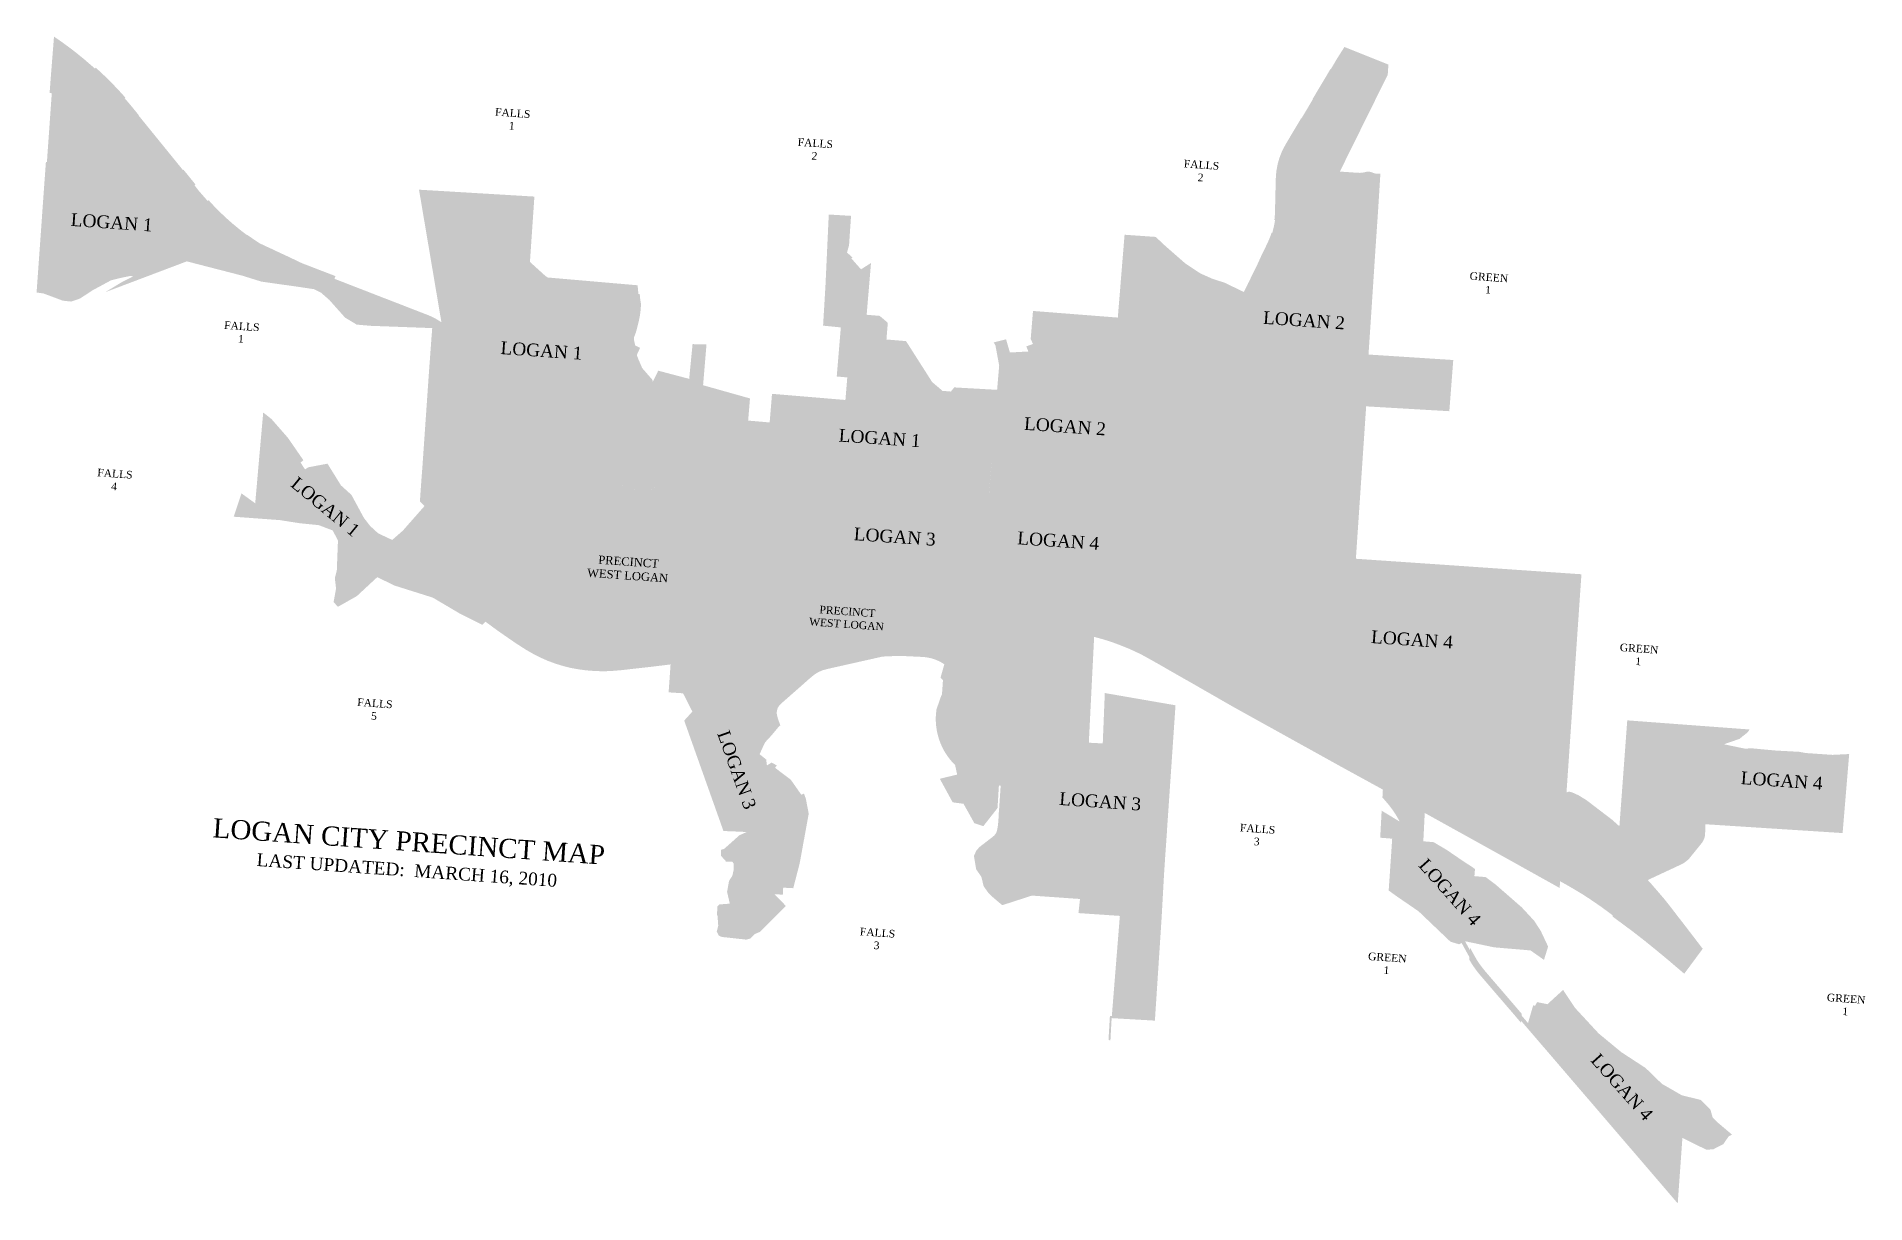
# Model space of a CAD drawing. Header units: feet. Extents: x 1979328 to 2007983, y 550237 to 568520.
import ezdxf

# ---------------------------------------------------------------- set-up
doc = ezdxf.new("R2010")
doc.units = ezdxf.units.FT
doc.header["$MEASUREMENT"] = 0
doc.layers.add('PRECINCT HATCH', color=3, linetype='CONTINUOUS')
doc.layers.add('PRECINCT TEXT', color=255, linetype='CONTINUOUS')
doc.styles.get("Standard").update_dxf_attribs({"font": 'romans.shx', "height": 50})

msp = doc.modelspace()

# ---------------------------------------------------------------- hatches: boundary and pattern name
at = {"layer": 'PRECINCT HATCH', "ltscale": 10}
for color, points in [(21, [(1993346, 561417), (1992899, 561455), (1992556, 561485), (1992196, 561515), (1991877, 561543), (1991452, 561581), (1991067, 561616), (1990975, 561628), (1990862, 561651), (1990767, 561677), (1990672, 561705), (1990408, 561778), (1990031, 561881), (1989660, 561984), (1989201, 562109), (1988664, 562262), (1988577, 562286), (1988301, 561899), (1988153, 561677), (1988081, 561563), (1988056, 561522), (1987954, 561562), (1987935, 561514), (1987803, 561299), (1987621, 561393), (1987606, 561385), (1987592, 561377), (1987548, 561352), (1987521, 561337), (1987452, 561299), (1987405, 561273), (1987373, 561255), (1987334, 561233), (1987313, 561221), (1987249, 561185), (1987086, 561094), (1986949, 561018), (1986789, 560930), (1986776, 560808), (1986766, 560688), (1986706, 559958), (1986696, 559951), (1986679, 559941), (1986662, 559930), (1986645, 559919), (1986628, 559909), (1986611, 559898), (1986595, 559887), (1986578, 559877), (1986446, 559712), (1986475, 559467), (1986313, 559303), (1986200, 559359), (1986116, 559401), (1985963, 559477), (1985536, 559729), (1984934, 559919), (1984719, 560024), (1984666, 560050), (1984346, 559753), (1984049, 559585), (1983982, 559660), (1984020, 559872), (1984001, 560036), (1984032, 560153), (1984050, 560622), (1983969, 560781), (1983748, 560865), (1983455, 560894), (1983144, 560943), (1982416, 560997), (1982538, 561362), (1982753, 561208), (1982755, 561231), (1982758, 561260), (1982779, 561495), (1982793, 561661), (1982872, 562551), (1982879, 562630), (1982992, 562540), (1983009, 562527), (1983188, 562322), (1983263, 562237), (1983362, 562094), (1983394, 562048), (1983451, 561965), (1983509, 561881), (1983464, 561846), (1983534, 561738), (1983585, 561771), (1983886, 561828), (1984097, 561488), (1984262, 561338), (1984455, 560981), (1984553, 560853), (1984679, 560737), (1984900, 560633), (1985066, 560778), (1985405, 561163), (1985334, 561239), (1985354, 561525), (1985371, 561750), (1985372, 561768), (1985374, 561790), (1985475, 563250), (1985516, 563810), (1985523, 563896), (1985527, 563955), (1985425, 563956), (1984562, 563988), (1984343, 564007), (1984160, 564118), (1983913, 564395), (1983781, 564510), (1983674, 564562), (1983462, 564594), (1982849, 564681), (1982554, 564773), (1981682, 564998), (1980404, 564515), (1980681, 564683), (1980845, 564765), (1980789, 564767), (1980666, 564743), (1980493, 564700), (1980206, 564545), (1980010, 564416), (1979870, 564368), (1979739, 564382), (1979436, 564495), (1979328, 564510), (1979431, 565955), (1979474, 566556), (1979490, 566555), (1979562, 567573), (1979566, 567633), (1979532, 567636), (1979553, 567914), (1979601, 568520), (1979633, 568498), (1979657, 568482), (1979686, 568461), (1979711, 568444), (1979742, 568422), (1979769, 568402), (1979792, 568385), (1979822, 568363), (1979862, 568333), (1979894, 568309), (1979930, 568281), (1979957, 568260), (1979985, 568237), (1980013, 568214), (1980048, 568186), (1980077, 568162), (1980108, 568135), (1980142, 568106), (1980178, 568075), (1980211, 568046), (1980243, 568018), (1980256, 568032), (1980281, 568009), (1980303, 567989), (1980328, 567966), (1980349, 567946), (1980377, 567920), (1980405, 567893), (1980431, 567868), (1980453, 567846), (1980484, 567815), (1980511, 567788), (1980541, 567757), (1980569, 567727), (1980595, 567699), (1980624, 567669), (1980663, 567626), (1980686, 567601), (1980717, 567565), (1980706, 567555), (1980715, 567546), (1980724, 567535), (1980739, 567517), (1980756, 567499), (1980773, 567479), (1980793, 567455), (1980808, 567437), (1980827, 567414), (1980846, 567391), (1980866, 567366), (1980884, 567344), (1980899, 567326), (1980916, 567304), (1980931, 567285), (1980928, 567282), (1981621, 566429), (1981629, 566435), (1981818, 566202), (1981803, 566190), (1981868, 566105), (1981941, 566022), (1981994, 565961), (1982002, 565952), (1982011, 565942), (1982025, 565955), (1982036, 565943), (1982047, 565930), (1982051, 565927), (1982057, 565919), (1982068, 565908), (1982076, 565900), (1982088, 565886), (1982101, 565872), (1982117, 565855), (1982132, 565840), (1982142, 565830), (1982153, 565818), (1982168, 565803), (1982198, 565774), (1982210, 565762), (1982223, 565749), (1982235, 565738), (1982250, 565724), (1982264, 565710), (1982280, 565695), (1982295, 565682), (1982311, 565667), (1982341, 565640), (1982356, 565627), (1982366, 565618), (1982383, 565603), (1982400, 565588), (1982415, 565575), (1982430, 565564), (1982453, 565544), (1982474, 565527), (1982495, 565510), (1982511, 565497), (1982528, 565484), (1982544, 565471), (1982562, 565457), (1982581, 565443), (1982606, 565424), (1982627, 565409), (1982630, 565412), (1982655, 565394), (1982678, 565379), (1982714, 565354), (1982750, 565330), (1982789, 565304), (1982818, 565283), (1982836, 565274), (1982873, 565258), (1982915, 565237), (1982966, 565214), (1982999, 565199), (1983051, 565174), (1983098, 565152), (1983155, 565125), (1983197, 565106), (1983238, 565087), (1983288, 565064), (1983331, 565043), (1983387, 565017), (1983417, 565002), (1983452, 564985), (1983494, 564966), (1983520, 564956), (1983563, 564940), (1983614, 564920), (1983674, 564897), (1983711, 564883), (1983743, 564870), (1983787, 564853), (1983814, 564843), (1983847, 564830), (1983884, 564816), (1983936, 564796), (1983975, 564781), (1984011, 564767), (1983995, 564725), (1984014, 564717), (1984030, 564711), (1984049, 564703), (1984059, 564700), (1984094, 564686), (1984119, 564677), (1984181, 564653), (1984215, 564639), (1984234, 564632), (1984260, 564622), (1984284, 564613), (1984319, 564599), (1984343, 564590), (1984359, 564584), (1984399, 564568), (1984438, 564553), (1984447, 564549), (1984462, 564544), (1984492, 564532), (1984520, 564521), (1984548, 564510), (1984589, 564494), (1984600, 564490), (1984666, 564464), (1984693, 564454), (1984718, 564444), (1984759, 564428), (1984797, 564414), (1984823, 564404), (1984878, 564382), (1984907, 564371), (1984928, 564363), (1984978, 564344), (1985036, 564321), (1985045, 564318), (1985068, 564309), (1985082, 564303), (1985117, 564290), (1985143, 564280), (1985171, 564268), (1985209, 564254), (1985247, 564239), (1985271, 564230), (1985305, 564217), (1985327, 564208), (1985367, 564193), (1985391, 564183), (1985414, 564174), (1985427, 564170), (1985457, 564158), (1985479, 564149), (1985503, 564138), (1985524, 564128), (1985539, 564121), (1985558, 564111), (1985579, 564100), (1985602, 564087), (1985624, 564074), (1985650, 564058), (1985671, 564044), (1985320, 566121), (1985876, 566088), (1987128, 566013), (1987058, 564989), (1987300, 564770), (1987338, 564745), (1988746, 564623), (1988747, 564603), (1988749, 564583), (1988750, 564563), (1988750, 564554), (1988751, 564546), (1988753, 564534), (1988754, 564525), (1988755, 564514), (1988756, 564502), (1988757, 564495), (1988757, 564490), (1988758, 564485), (1988778, 564486), (1988781, 564455), (1988783, 564424), (1988798, 564330), (1988794, 564255), (1988792, 564233), (1988782, 564152), (1988762, 564053), (1988720, 563890), (1988691, 563814), (1988687, 563775), (1988707, 563680), (1988784, 563643), (1988733, 563532), (1988736, 563522), (1988739, 563512), (1988744, 563499), (1988749, 563485), (1988754, 563471), (1988758, 563462), (1988761, 563456), (1988763, 563451), (1988785, 563401), (1988816, 563327), (1988966, 563154), (1988972, 563148), (1988975, 563143), (1988977, 563138), (1988980, 563131), (1988981, 563125), (1988981, 563116), (1988980, 563108), (1988978, 563100), (1989068, 563285), (1989553, 563157), (1989606, 563701), (1989824, 563696), (1989771, 563057), (1990506, 562850), (1990477, 562503), (1990814, 562474), (1990851, 562922), (1991368, 562879), (1991656, 562855), (1991667, 562854), (1992001, 562826), (1992015, 562992), (1992030, 563179), (1991865, 563194), (1991929, 563963), (1991651, 563991), (1991688, 564609), (1991740, 565732), (1992089, 565711), (1992058, 565250), (1992026, 565136), (1992112, 565059), (1992095, 565044), (1992245, 564873), (1992402, 564972), (1992342, 564260), (1992334, 564161), (1992537, 564144), (1992598, 564093), (1992665, 564035), (1992644, 563774), (1992951, 563748), (1993359, 563108), (1993522, 562969), (1993654, 562958), (1993705, 563023), (1994378, 562985), (1994364, 562704), (1994325, 562241), (1994292, 561852), (1994249, 561339), (1993691, 561385)]), (254, [(2001525, 563452), (2001063, 563482), (2000197, 563538), (2000258, 564459), (2000304, 565165), (2000346, 565780), (2000383, 566370), (2000365, 566370), (2000342, 566370), (2000305, 566374), (2000278, 566382), (2000247, 566393), (2000218, 566402), (2000204, 566405), (2000190, 566405), (2000177, 566404), (2000146, 566397), (2000132, 566394), (2000113, 566390), (2000070, 566385), (2000054, 566385), (2000036, 566386), (2000021, 566386), (1999748, 566405), (2000498, 567922), (2000507, 568055), (2000509, 568081), (1999820, 568357), (1999716, 568194), (1999606, 568010), (1999602, 568013), (1999320, 567540), (1999325, 567538), (1999233, 567383), (1999146, 567237), (1999141, 567239), (1999087, 567148), (1998974, 566959), (1998899, 566832), (1998861, 566762), (1998841, 566720), (1998822, 566674), (1998807, 566634), (1998804, 566625), (1998799, 566612), (1998797, 566606), (1998796, 566602), (1998795, 566598), (1998794, 566594), (1998793, 566590), (1998791, 566587), (1998790, 566582), (1998788, 566576), (1998787, 566571), (1998784, 566561), (1998783, 566556), (1998780, 566548), (1998777, 566535), (1998774, 566523), (1998767, 566489), (1998763, 566469), (1998759, 566444), (1998758, 566440), (1998757, 566434), (1998756, 566427), (1998753, 566407), (1998752, 566394), (1998750, 566377), (1998744, 566294), (1998733, 565839), (1998731, 565763), (1998728, 565698), (1998722, 565647), (1998732, 565646), (1998727, 565613), (1998721, 565576), (1998710, 565525), (1998696, 565472), (1998688, 565444), (1998678, 565447), (1998665, 565406), (1998648, 565362), (1998627, 565313), (1998611, 565279), (1998592, 565239), (1998561, 565174), (1998546, 565144), (1998533, 565117), (1998521, 565092), (1998504, 565057), (1998493, 565034), (1998486, 565016), (1998474, 564990), (1998454, 564946), (1998446, 564929), (1998408, 564852), (1998379, 564794), (1998371, 564777), (1998364, 564763), (1998351, 564736), (1998339, 564711), (1998327, 564686), (1998314, 564662), (1998302, 564637), (1998290, 564612), (1998276, 564582), (1998261, 564553), (1998250, 564530), (1998244, 564518), (1998186, 564546), (1997943, 564663), (1997752, 564725), (1997566, 564807), (1997329, 564963), (1996980, 565269), (1996864, 565381), (1996390, 565414), (1996375, 565415), (1996357, 565198), (1996318, 564722), (1996302, 564517), (1996283, 564293), (1996269, 564117), (1994940, 564221), (1994904, 563783), (1994939, 563703), (1994834, 563665), (1994854, 563619), (1994868, 563586), (1994851, 563585), (1994745, 563579), (1994578, 563570), (1994518, 563777), (1994325, 563728), (1994336, 563708), (1994352, 563679), (1994372, 563570), (1994400, 563420), (1994410, 563366), (1994378, 562985), (1994364, 562704), (1994325, 562241), (1994292, 561852), (1994251, 561354), (1994218, 560967), (1994217, 560952), (1994756, 560908), (1995144, 560875), (1995521, 560839), (1995870, 560811), (1995903, 561200), (1995982, 561194), (1996051, 561254), (1996327, 561488), (1996503, 561633), (1996612, 561724), (1996710, 561808), (1996786, 561877), (1996861, 561958), (1996950, 562066), (1996988, 562113), (1997089, 562242), (1997283, 562496), (1997428, 562689), (1997524, 562828), (1997412, 561427), (1997645, 561411), (1997654, 561424), (1997709, 561444), (1997746, 561464), (1997788, 561540), (1997879, 561739), (1997982, 561955), (1998135, 562274), (1998401, 562264), (1998585, 562249), (1998665, 562233), (1998699, 562167), (1998719, 562099), (1998746, 562035), (1998788, 561971), (1998830, 561911), (1998866, 561831), (1998880, 561777), (1998882, 561727), (1998888, 561653), (1998918, 561485), (1998934, 561433), (1998976, 561331), (1998984, 561215), (1998968, 561155), (1998928, 561101), (1998864, 561071), (1998846, 561003), (1998898, 560935), (1998964, 560893), (1999030, 560865), (1999098, 560835), (1999160, 560795), (1999200, 560721), (1999216, 560671), (1999211, 560629), (1999198, 560566), (1999170, 560502), (1999125, 560432), (1999106, 560406), (1999052, 560318), (1999013, 560257), (1998996, 560228), (1998994, 560176), (1999026, 560114), (1999048, 560064), (1999069, 560018), (1999082, 559990), (1999101, 559875), (1999966, 559821), (1999999, 560338), (2000160, 562726), (2001463, 562650)]), (254, [(2003533, 560095), (2002600, 560159), (2001473, 560237), (2000731, 560288), (1999999, 560338), (1999966, 559821), (1999101, 559875), (1999082, 559990), (1999069, 560018), (1999048, 560064), (1999026, 560114), (1998994, 560176), (1998996, 560228), (1999013, 560257), (1999052, 560318), (1999106, 560406), (1999125, 560432), (1999170, 560502), (1999198, 560566), (1999211, 560629), (1999216, 560671), (1999200, 560721), (1999160, 560795), (1999098, 560835), (1999030, 560865), (1998964, 560893), (1998898, 560935), (1998846, 561003), (1998864, 561071), (1998928, 561101), (1998968, 561155), (1998984, 561215), (1998976, 561331), (1998934, 561433), (1998918, 561485), (1998888, 561653), (1998882, 561727), (1998880, 561777), (1998866, 561831), (1998830, 561911), (1998788, 561971), (1998746, 562035), (1998719, 562099), (1998699, 562167), (1998665, 562233), (1998585, 562249), (1998401, 562264), (1998135, 562274), (1997982, 561955), (1997879, 561739), (1997788, 561540), (1997746, 561464), (1997709, 561444), (1997654, 561424), (1997645, 561411), (1997412, 561427), (1997524, 562828), (1997428, 562689), (1997283, 562496), (1997089, 562242), (1996988, 562113), (1996950, 562066), (1996861, 561958), (1996786, 561877), (1996710, 561808), (1996612, 561724), (1996503, 561633), (1996327, 561488), (1996051, 561254), (1995982, 561194), (1995903, 561200), (1995870, 560811), (1995521, 560839), (1995144, 560875), (1994756, 560908), (1994217, 560952), (1994186, 560580), (1994154, 560184), (1994691, 560143), (1994978, 560118), (1995028, 560117), (1995052, 560121), (1995092, 560135), (1995139, 560145), (1995172, 560144), (1995466, 560125), (1995827, 560103), (1996315, 560068), (1996805, 560038), (1997181, 560015), (1997542, 559989), (1997435, 558386), (1998085, 558013), (1999789, 557068), (2000422, 556721), (2000415, 556597), (2000490, 556511), (2000508, 556490), (2000528, 556464), (2000552, 556433), (2000571, 556407), (2000592, 556377), (2000611, 556349), (2000630, 556318), (2000650, 556285), (2000662, 556262), (2000685, 556220), (2000581, 556283), (2000403, 556390), (2000380, 555967), (2000470, 555960), (2000568, 555952), (2000513, 555140), (2000637, 555050), (2000980, 554815), (2001480, 554338), (2001617, 554297), (2001656, 554318), (2001778, 554095), (2001775, 554058), (2001783, 554044), (2001792, 554030), (2001809, 554001), (2001828, 553972), (2001842, 553951), (2001857, 553929), (2001875, 553904), (2001889, 553886), (2001907, 553861), (2001927, 553837), (2001942, 553819), (2001955, 553803), (2002056, 553686), (2002230, 553483), (2002378, 553311), (2002461, 553215), (2002522, 553143), (2002587, 553067), (2002589, 553096), (2004638, 550708), (2005042, 550237), (2005048, 550322), (2005115, 551264), (2005492, 551077), (2005601, 551086), (2005756, 551166), (2005840, 551288), (2005892, 551315), (2005671, 551502), (2005590, 551580), (2005554, 551707), (2005404, 551858), (2005106, 551931), (2004795, 552110), (2004741, 552162), (2004538, 552359), (2004159, 552606), (2003802, 552901), (2003434, 553299), (2003246, 553582), (2003170, 553513), (2003000, 553358), (2002838, 553391), (2002807, 553333), (2002779, 553342), (2002760, 553283), (2002696, 553063), (2002595, 553181), (2002597, 553209), (2002031, 553868), (2002017, 553885), (2001996, 553911), (2001973, 553940), (2001953, 553966), (2001930, 553998), (2001912, 554026), (2001891, 554058), (2001875, 554086), (2001859, 554114), (2001847, 554135), (2001788, 554243), (2001786, 554206), (2001709, 554345), (2002167, 554249), (2002735, 554201), (2002946, 554053), (2002974, 554142), (2003011, 554262), (2002896, 554506), (2002794, 554664), (2002598, 554876), (2002192, 555230), (2002033, 555350), (2001856, 555365), (2001865, 555476), (2001836, 555498), (2001670, 555607), (2001425, 555774), (2001218, 555897), (2001055, 555911), (2001060, 555994), (2001078, 556355), (2002359, 555644), (2003191, 555180), (2003200, 555284), (2003312, 555222), (2003452, 555140), (2003554, 555078), (2003656, 555012), (2003753, 554946), (2003857, 554874), (2004023, 554750), (2004021, 554732), (2004342, 554494), (2004533, 554345), (2004714, 554198), (2004883, 554058), (2005144, 553836), (2005433, 554227), (2005281, 554426), (2005089, 554676), (2005051, 554724), (2004920, 554895), (2004821, 555019), (2004628, 555243), (2004572, 555304), (2004995, 555501), (2005131, 555565), (2005155, 555583), (2005172, 555596), (2005192, 555612), (2005209, 555625), (2005423, 555889), (2005430, 555901), (2005439, 555915), (2005446, 555930), (2005455, 555951), (2005461, 555969), (2005466, 555986), (2005468, 555999), (2005470, 556013), (2005477, 556178), (2007625, 556040), (2007728, 557278), (2007467, 557265), (2007047, 557294), (2006946, 557313), (2006577, 557333), (2006175, 557370), (2006107, 557360), (2005766, 557431), (2005830, 557454), (2005866, 557466), (2005920, 557484), (2005959, 557498), (2006008, 557515), (2006031, 557533), (2006059, 557556), (2006088, 557579), (2006107, 557594), (2006140, 557622), (2006166, 557663), (2005144, 557739), (2004251, 557806), (2004128, 556146), (2004013, 556249), (2003614, 556554), (2003491, 556630), (2003399, 556672), (2003382, 556679), (2003362, 556685), (2003339, 556688), (2003321, 556685), (2003305, 556679), (2003299, 556674)]), (9, [(1997542, 559989), (1997181, 560015), (1996805, 560038), (1996315, 560068), (1995827, 560103), (1995466, 560125), (1995172, 560144), (1995139, 560145), (1995092, 560135), (1995052, 560121), (1995028, 560117), (1994978, 560118), (1994691, 560143), (1994154, 560184), (1994186, 560580), (1994218, 560967), (1994250, 561339), (1993691, 561385), (1993346, 561417), (1993316, 561420), (1992899, 561455), (1992556, 561485), (1992196, 561515), (1991877, 561543), (1991452, 561581), (1991067, 561616), (1990975, 561628), (1990862, 561651), (1990767, 561677), (1990672, 561705), (1990408, 561778), (1990031, 561881), (1989660, 561984), (1989201, 562109), (1988664, 562262), (1988577, 562286), (1988301, 561899), (1988153, 561677), (1988167, 561664), (1988181, 561652), (1988195, 561641), (1988208, 561630), (1988224, 561619), (1988237, 561610), (1988256, 561597), (1988269, 561589), (1988284, 561580), (1988298, 561572), (1988313, 561564), (1988330, 561556), (1988346, 561548), (1988362, 561541), (1988382, 561533), (1988398, 561527), (1988415, 561521), (1988433, 561515), (1988450, 561510), (1988464, 561506), (1988481, 561501), (1988512, 561492), (1988535, 561485), (1988551, 561480), (1988566, 561475), (1988586, 561468), (1988602, 561463), (1988619, 561458), (1988638, 561451), (1988654, 561446), (1988671, 561440), (1988689, 561433), (1988714, 561424), (1988739, 561415), (1988760, 561409), (1988782, 561404), (1988816, 561400), (1988837, 561400), (1988869, 561403), (1988900, 561411), (1988916, 561416), (1988935, 561421), (1988950, 561426), (1988962, 561430), (1988978, 561435), (1989004, 561445), (1989013, 561449), (1989029, 561455), (1989053, 561465), (1989124, 561494), (1989185, 561517), (1989223, 561533), (1989258, 561547), (1989277, 561556), (1989320, 561578), (1989363, 561601), (1989463, 561633), (1989510, 561658), (1989733, 561739), (1989739, 561742), (1989858, 561693), (1989953, 561653), (1990127, 561581), (1990419, 561284), (1990506, 561247), (1990528, 561242), (1990533, 561222), (1990538, 561203), (1990544, 561184), (1990550, 561165), (1990558, 561146), (1990566, 561128), (1990575, 561111), (1990586, 561093), (1990597, 561077), (1990610, 561061), (1990623, 561047), (1990637, 561032), (1990652, 561019), (1990667, 561006), (1990683, 560993), (1990699, 560982), (1990715, 560970), (1990732, 560959), (1990749, 560948), (1990766, 560937), (1990783, 560927), (1990800, 560917), (1990817, 560907), (1990835, 560897), (1990852, 560887), (1990869, 560877), (1990887, 560867), (1990903, 560856), (1990920, 560845), (1990935, 560832), (1990950, 560819), (1990964, 560804), (1990977, 560789), (1990990, 560774), (1991002, 560758), (1991013, 560741), (1991025, 560725), (1991036, 560708), (1991047, 560691), (1991057, 560674), (1991067, 560657), (1991078, 560640), (1991084, 560629), (1991093, 560611), (1991101, 560592), (1991108, 560573), (1991113, 560554), (1991117, 560534), (1991120, 560515), (1991122, 560495), (1991125, 560475), (1991127, 560455), (1991129, 560435), (1991131, 560416), (1991117, 560244), (1991260, 560189), (1991851, 559962), (1991871, 559954), (1991889, 559947), (1991908, 559940), (1991927, 559933), (1991945, 559925), (1991964, 559918), (1991983, 559911), (1992001, 559904), (1992020, 559897), (1992039, 559890), (1992057, 559882), (1992076, 559875), (1992095, 559868), (1992113, 559861), (1992132, 559854), (1992151, 559846), (1992169, 559839), (1992188, 559832), (1992207, 559825), (1992225, 559818), (1992244, 559811), (1992263, 559803), (1992281, 559796), (1992300, 559789), (1992319, 559782), (1992337, 559775), (1992356, 559767), (1992375, 559760), (1992393, 559753), (1992412, 559746), (1992431, 559739), (1992449, 559731), (1992468, 559724), (1992487, 559717), (1992505, 559710), (1992524, 559703), (1992543, 559696), (1992562, 559690), (1992581, 559684), (1992600, 559678), (1992619, 559673), (1992638, 559667), (1992658, 559661), (1992677, 559656), (1992696, 559651), (1992716, 559646), (1992735, 559641), (1992754, 559636), (1992774, 559631), (1992793, 559627), (1992813, 559622), (1992832, 559618), (1992852, 559614), (1992871, 559610), (1992891, 559606), (1992911, 559602), (1992930, 559598), (1992950, 559595), (1992970, 559592), (1992984, 559590), (1993213, 559552), (1993205, 559157), (1993200, 558888), (1992168, 558943), (1991919, 558904), (1991554, 558826), (1991426, 559063), (1991278, 559045), (1991036, 559036), (1991050, 559039), (1991315, 559083), (1991211, 559262), (1991053, 559451), (1991012, 559609), (1991105, 560172), (1991001, 560289), (1990768, 560378), (1990762, 560363), (1990718, 560247), (1990750, 560235), (1990744, 560183), (1990706, 560198), (1990653, 560218), (1990607, 560236), (1990560, 560254), (1990513, 560272), (1990467, 560289), (1990453, 560295), (1990399, 560155), (1990396, 560147), (1990393, 560140), (1990340, 559999), (1990333, 559981), (1990326, 559962), (1990272, 559822), (1990211, 559845), (1990165, 559863), (1990151, 559868), (1990118, 559881), (1990071, 559899), (1990025, 559916), (1990010, 559922), (1989963, 559940), (1989916, 559958), (1989869, 559976), (1989823, 559994), (1989776, 560011), (1989745, 559931), (1989731, 559936), (1989639, 559699), (1989653, 559693), (1989586, 559373), (1989520, 559053), (1989966, 559020), (1990479, 558981), (1989643, 558813), (1989340, 558818), (1989270, 558810), (1989254, 558574), (1989231, 558245), (1989457, 558230), (1989603, 557944), (1989475, 557802), (1990090, 556072), (1990393, 556060), (1990395, 556059), (1990398, 556059), (1990452, 556057), (1990471, 556056), (1990450, 556054), (1990437, 556048), (1990342, 556007), (1990312, 555981), (1990239, 555915), (1990175, 555858), (1990098, 555790), (1990084, 555786), (1990049, 555778), (1990049, 555699), (1990049, 555686), (1990123, 555604), (1990124, 555594), (1990141, 555593), (1990230, 555589), (1990238, 555578), (1990251, 555563), (1990252, 555470), (1990243, 555432), (1990229, 555369), (1990220, 555356), (1990178, 555291), (1990176, 555283), (1990162, 555204), (1990148, 555125), (1990147, 555117), (1990165, 555040), (1990185, 554954), (1990189, 554934), (1990165, 554932), (1990057, 554924), (1990028, 554922), (1989996, 554891), (1989995, 554873), (1989988, 554758), (1989995, 554759), (1989999, 554711), (1990000, 554703), (1990008, 554591), (1990009, 554589), (1989985, 554499), (1990001, 554467), (1990004, 554460), (1990017, 554433), (1990064, 554412), (1990194, 554398), (1990360, 554380), (1990448, 554370), (1990506, 554385), (1990512, 554387), (1990563, 554440), (1990577, 554454), (1990579, 554456), (1990634, 554480), (1990641, 554483), (1990663, 554492), (1990701, 554530), (1990811, 554640), (1990915, 554744), (1991032, 554860), (1991069, 554897), (1990961, 555009), (1990892, 555080), (1990890, 555082), (1990957, 555078), (1991020, 555075), (1991026, 555182), (1991026, 555185), (1991053, 555183), (1991090, 555181), (1991184, 555176), (1991207, 555266), (1991249, 555428), (1991279, 555542), (1991280, 555547), (1991283, 555560), (1991298, 555640), (1991299, 555643), (1991299, 555645), (1991325, 555787), (1991334, 555839), (1991352, 555938), (1991354, 555946), (1991426, 556343), (1991382, 556573), (1991353, 556658), (1991309, 556642), (1991146, 556875), (1990899, 557062), (1990909, 557076), (1990926, 557099), (1990845, 557145), (1990819, 557129), (1990771, 557099), (1990765, 557147), (1990760, 557192), (1990660, 557272), (1990656, 557275), (1990668, 557301), (1990700, 557371), (1990742, 557461), (1990849, 557577), (1990959, 557710), (1990967, 557719), (1990981, 557726), (1990952, 557809), (1990940, 557846), (1990933, 557875), (1990925, 557911), (1990927, 557956), (1990942, 558003), (1990965, 558037), (1991006, 558079), (1991330, 558364), (1991421, 558445), (1991446, 558466), (1991512, 558521), (1991579, 558563), (1991639, 558589), (1991723, 558612), (1992479, 558782), (1992580, 558805), (1992845, 558817), (1993199, 558800), (1993200, 558800), (1993212, 558799), (1993232, 558798), (1993259, 558795), (1993279, 558792), (1993295, 558789), (1993310, 558786), (1993326, 558783), (1993345, 558778), (1993361, 558774), (1993380, 558768), (1993397, 558762), (1993417, 558755), (1993445, 558743), (1993457, 558738), (1993475, 558729), (1993494, 558719), (1993511, 558709), (1993528, 558699), (1993545, 558689), (1993551, 558684), (1993491, 558474), (1993529, 558434), (1993514, 558212), (1993492, 558166), (1993428, 557977), (1993425, 557953), (1993422, 557927), (1993419, 557899), (1993417, 557859), (1993417, 557835), (1993417, 557814), (1993417, 557792), (1993419, 557763), (1993423, 557714), (1993428, 557680), (1993432, 557650), (1993436, 557629), (1993443, 557599), (1993451, 557566), (1993461, 557532), (1993474, 557493), (1993481, 557473), (1993491, 557446), (1993507, 557410), (1993521, 557380), (1993533, 557357), (1993543, 557337), (1993558, 557311), (1993574, 557285), (1993589, 557262), (1993611, 557231), (1993636, 557198), (1993661, 557168), (1993684, 557142), (1993719, 557106), (1993752, 556956), (1993480, 556891), (1993681, 556522), (1993852, 556498), (1994021, 556195), (1994162, 556148), (1994384, 556432), (1994406, 556786), (1994434, 556783), (1994429, 556713), (1994419, 556563), (1994418, 556545), (1994413, 556480), (1994412, 556458), (1994411, 556441), (1994409, 556416), (1994407, 556390), (1994404, 556355), (1994401, 556302), (1994400, 556273), (1994397, 556222), (1994394, 556197), (1994391, 556166), (1994388, 556145), (1994383, 556112), (1994377, 556086), (1994371, 556063), (1994362, 556041), (1994351, 556024), (1994333, 556002), (1994313, 555984), (1994278, 555957), (1994107, 555825), (1994056, 555772), (1994014, 555682), (1994050, 555471), (1994132, 555353), (1994166, 555208), (1994243, 555099), (1994308, 555037), (1994407, 554953), (1994459, 554910), (1994923, 555060), (1995677, 555007), (1995652, 554786), (1996301, 554742), (1996175, 553171), (1996145, 553173), (1996123, 552798), (1996153, 552790), (1996172, 553140), (1996850, 553101), (1996954, 554692), (1996995, 555424), (1997012, 555680), (1997020, 555794), (1997025, 555864), (1997030, 555938), (1997035, 556009), (1997040, 556083), (1997044, 556155), (1997053, 556281), (1997096, 556913), (1997173, 558042), (1996065, 558234), (1996061, 558134), (1996033, 557444), (1995815, 557456), (1995842, 558003), (1995898, 559114), (1995909, 559111), (1995923, 559107), (1995951, 559100), (1995987, 559090), (1996016, 559082), (1996053, 559071), (1996099, 559057), (1996127, 559048), (1996166, 559035), (1996206, 559021), (1996244, 559007), (1996293, 558989), (1996346, 558968), (1996433, 558933), (1996510, 558898), (1996591, 558860), (1996631, 558840), (1996682, 558814), (1996891, 558697), (1997166, 558539), (1997435, 558386)]), (81, [(1993213, 559552), (1992984, 559590), (1992970, 559592), (1992950, 559595), (1992930, 559598), (1992911, 559602), (1992891, 559606), (1992871, 559610), (1992852, 559614), (1992832, 559618), (1992813, 559622), (1992793, 559627), (1992774, 559631), (1992754, 559636), (1992735, 559641), (1992716, 559646), (1992696, 559651), (1992677, 559656), (1992658, 559661), (1992638, 559667), (1992619, 559673), (1992600, 559678), (1992581, 559684), (1992562, 559690), (1992543, 559696), (1992524, 559703), (1992505, 559710), (1992487, 559717), (1992468, 559724), (1992449, 559731), (1992431, 559739), (1992412, 559746), (1992393, 559753), (1992375, 559760), (1992356, 559767), (1992337, 559775), (1992319, 559782), (1992300, 559789), (1992281, 559796), (1992263, 559803), (1992244, 559811), (1992225, 559818), (1992207, 559825), (1992188, 559832), (1992169, 559839), (1992151, 559846), (1992132, 559854), (1992113, 559861), (1992095, 559868), (1992076, 559875), (1992057, 559882), (1992039, 559890), (1992020, 559897), (1992001, 559904), (1991983, 559911), (1991964, 559918), (1991945, 559925), (1991927, 559933), (1991908, 559940), (1991889, 559947), (1991871, 559954), (1991852, 559961), (1991851, 559962), (1991260, 560189), (1991117, 560244), (1991131, 560416), (1991129, 560435), (1991127, 560455), (1991125, 560475), (1991122, 560495), (1991120, 560515), (1991117, 560534), (1991113, 560554), (1991108, 560573), (1991101, 560592), (1991093, 560611), (1991084, 560629), (1991078, 560640), (1991067, 560657), (1991057, 560674), (1991047, 560691), (1991036, 560708), (1991025, 560725), (1991013, 560741), (1991002, 560758), (1990990, 560774), (1990977, 560789), (1990964, 560804), (1990950, 560819), (1990935, 560832), (1990920, 560845), (1990903, 560856), (1990887, 560867), (1990869, 560877), (1990852, 560887), (1990835, 560897), (1990817, 560907), (1990800, 560917), (1990783, 560927), (1990766, 560937), (1990749, 560948), (1990732, 560959), (1990715, 560970), (1990699, 560982), (1990683, 560993), (1990667, 561006), (1990652, 561019), (1990637, 561032), (1990623, 561047), (1990610, 561061), (1990597, 561077), (1990586, 561093), (1990575, 561111), (1990566, 561128), (1990558, 561146), (1990550, 561165), (1990544, 561184), (1990538, 561203), (1990533, 561222), (1990528, 561242), (1990506, 561247), (1990419, 561284), (1990127, 561581), (1989953, 561653), (1989858, 561693), (1989739, 561742), (1989733, 561739), (1989510, 561658), (1989463, 561633), (1989363, 561601), (1989320, 561578), (1989277, 561556), (1989258, 561547), (1989223, 561533), (1989185, 561517), (1989124, 561494), (1989053, 561465), (1989029, 561455), (1989007, 561446), (1988978, 561435), (1988956, 561428), (1988935, 561421), (1988916, 561416), (1988900, 561411), (1988869, 561403), (1988837, 561400), (1988816, 561400), (1988782, 561404), (1988760, 561409), (1988739, 561415), (1988720, 561422), (1988708, 561426), (1988689, 561433), (1988671, 561440), (1988654, 561446), (1988638, 561451), (1988619, 561458), (1988602, 561463), (1988586, 561468), (1988566, 561475), (1988551, 561480), (1988535, 561485), (1988517, 561490), (1988507, 561493), (1988481, 561501), (1988464, 561506), (1988450, 561510), (1988433, 561515), (1988415, 561521), (1988398, 561527), (1988382, 561533), (1988362, 561541), (1988346, 561548), (1988330, 561556), (1988313, 561564), (1988298, 561572), (1988284, 561580), (1988269, 561589), (1988256, 561597), (1988237, 561610), (1988224, 561619), (1988208, 561630), (1988195, 561641), (1988181, 561652), (1988167, 561664), (1988153, 561677), (1988081, 561563), (1988056, 561522), (1987954, 561562), (1987935, 561514), (1987803, 561299), (1987621, 561393), (1987606, 561385), (1987592, 561377), (1987548, 561352), (1987521, 561337), (1987452, 561299), (1987405, 561273), (1987373, 561255), (1987334, 561233), (1987313, 561221), (1987249, 561185), (1987086, 561094), (1986949, 561018), (1986789, 560930), (1986776, 560808), (1986766, 560688), (1986706, 559958), (1986696, 559951), (1986679, 559941), (1986662, 559930), (1986645, 559919), (1986628, 559909), (1986611, 559898), (1986595, 559887), (1986578, 559877), (1986446, 559712), (1986475, 559467), (1986361, 559352), (1986500, 559250), (1986532, 559226), (1986623, 559162), (1986839, 559013), (1986990, 558916), (1987116, 558844), (1987231, 558786), (1987334, 558740), (1987456, 558695), (1987579, 558657), (1987704, 558626), (1987815, 558606), (1987943, 558589), (1988072, 558579), (1988202, 558575), (1988314, 558578), (1988476, 558591), (1988932, 558642), (1989261, 558682), (1989270, 558810), (1989340, 558818), (1989643, 558813), (1990479, 558981), (1989966, 559020), (1989520, 559053), (1989586, 559373), (1989653, 559693), (1989639, 559699), (1989731, 559936), (1989745, 559931), (1989776, 560011), (1989823, 559994), (1989869, 559976), (1989916, 559958), (1989963, 559940), (1990010, 559922), (1990025, 559916), (1990071, 559899), (1990118, 559881), (1990151, 559868), (1990165, 559863), (1990211, 559845), (1990272, 559822), (1990326, 559962), (1990333, 559981), (1990340, 559999), (1990393, 560140), (1990396, 560147), (1990399, 560155), (1990453, 560295), (1990467, 560289), (1990513, 560272), (1990560, 560254), (1990607, 560236), (1990653, 560218), (1990706, 560198), (1990744, 560183), (1990750, 560235), (1990718, 560247), (1990762, 560363), (1990768, 560378), (1991001, 560289), (1991105, 560172), (1991012, 559609), (1991053, 559451), (1991211, 559262), (1991315, 559083), (1991050, 559039), (1991036, 559036), (1991278, 559045), (1991426, 559063), (1991554, 558826), (1991919, 558904), (1992168, 558943), (1993200, 558888), (1993205, 559157)])]:
    msp.add_hatch(color=color, dxfattribs=at).paths.add_polyline_path(points)

# ---------------------------------------------------------------- texts
at = {"layer": 'PRECINCT TEXT', "color": 7, "ltscale": 3000, "attachment_point": 5, "rotation": 356}
for s, insert, char_height, width in [('{\\fTimes New Roman|b0|i0|c0|p18;FALLS\\P1}', (1986781, 567223), 120, 1164.23), ('{\\fTimes New Roman|b0|i0|c0|p18;FALLS\\P2}', (1991523, 566751), 120, 1164.23), ('{\\fTimes New Roman|b0|i0|c0|p18;FALLS\\P2}', (1997573, 566412), 120, 1164.23), ('{\\fTimes New Roman|b0|i0|c0|p18;GREEN\\P1}', (2002077, 564650), 120, 672.28), ('{\\fTimes New Roman|b0|i0|c0|p18;FALLS\\P1}', (1982537, 563882), 120, 1164.23), ('{\\fTimes New Roman|b0|i0|c0|p18;FALLS\\P4}', (1980549, 561572), 120, 1164.23), ('{\\fTimes New Roman|b0|i0|c0|p18;GREEN\\P1}', (2004430, 558831), 120, 1164.23), ('{\\fTimes New Roman|b0|i0|c0|p18;FALLS\\P5}', (1984622, 557973), 120, 1164.23), ('{\\fTimes New Roman|b0|i0|c0|p18;LOGAN CITY PRECINCT MAP\\P\\H0.6667x;LAST UPDATED:  MARCH 16, 2010}', (1985146, 555686), 300, 7017.02), ('{\\fTimes New Roman|b0|i0|c0|p18;FALLS\\P3}', (1998452, 556007), 120, 1164.23), ('{\\fTimes New Roman|b0|i0|c0|p18;FALLS\\P3}', (1992497, 554379), 120, 1164.23), ('{\\fTimes New Roman|b0|i0|c0|p18;GREEN\\P1}', (2000485, 553991), 120, 1164.23)]:
    msp.add_mtext(s, dxfattribs=dict(at, insert=insert, char_height=char_height, width=width))
at = {"layer": 'PRECINCT TEXT', "ltscale": 3000, "attachment_point": 5}
for s, insert, char_height, width, rotation in [('{\\fTimes New Roman|b0|i0|c0|p18;LOGAN 1}', (1980505, 565608), 200, 1582.61, 356), ('{\\fTimes New Roman|b0|i0|c0|p18;LOGAN 2}', (1999187, 564074), 200, 1582.61, 356), ('{\\fTimes New Roman|b0|i0|c0|p18;LOGAN 1}', (1987239, 563600), 200, 1582.61, 356), ('{\\fTimes New Roman|b0|i0|c0|p18;LOGAN 2}', (1995442, 562413), 200, 1582.61, 356), ('{\\fTimes New Roman|b0|i0|c0|p18;LOGAN 1}', (1992538, 562229), 200, 1582.61, 356), ('{\\fTimes New Roman|b0|i0|c0|p18;LOGAN 1}', (1983853, 561152), 200, 1582.61, 320.6477), ('{\\fTimes New Roman|b0|i0|c0|p18;LOGAN 3}', (1992774, 560684), 200, 1582.61, 356), ('{\\fTimes New Roman|b0|i0|c0|p18;LOGAN 4}', (1995336, 560620), 200, 1582.61, 356), ('{\\fTimes New Roman|b0|i0|c0|p18;PRECINCT\\PWEST LOGAN}', (1988596, 560183), 130, 1267.41, 356), ('{\\fTimes New Roman|b0|i0|c0|p18;PRECINCT\\PWEST LOGAN}', (1992025, 559412), 120, 1164.23, 356), ('{\\fTimes New Roman|b0|i0|c0|p18;LOGAN 4}', (2000879, 559072), 200, 1582.61, 356), ('{\\fTimes New Roman|b0|i0|c0|p18;LOGAN 3}', (1990299, 557030), 200, 1582.61, 289.6651), ('{\\fTimes New Roman|b0|i0|c0|p18;LOGAN 4}', (2006671, 556862), 200, 1582.61, 356), ('{\\fTimes New Roman|b0|i0|c0|p18;LOGAN 3}', (1995993, 556535), 200, 1582.61, 356), ('{\\fTimes New Roman|b0|i0|c0|p18;LOGAN 4}', (2001471, 555114), 200, 1582.61, 311.7814), ('{\\fTimes New Roman|b0|i0|c0|p18;LOGAN 4}', (2004168, 552060), 200, 1582.61, 311.7814)]:
    msp.add_mtext(s, dxfattribs=dict(at, insert=insert, char_height=char_height, width=width, rotation=rotation))
at = {"layer": 'PRECINCT TEXT', "color": 7, "ltscale": 10, "insert": (2007674, 553346), "char_height": 120, "width": 1105.96, "attachment_point": 5, "rotation": 355.9604}
msp.add_mtext('{\\fTimes New Roman|b0|i0|c0|p18;GREEN\\P1}', dxfattribs=at)

doc.saveas('drawing.dxf')
